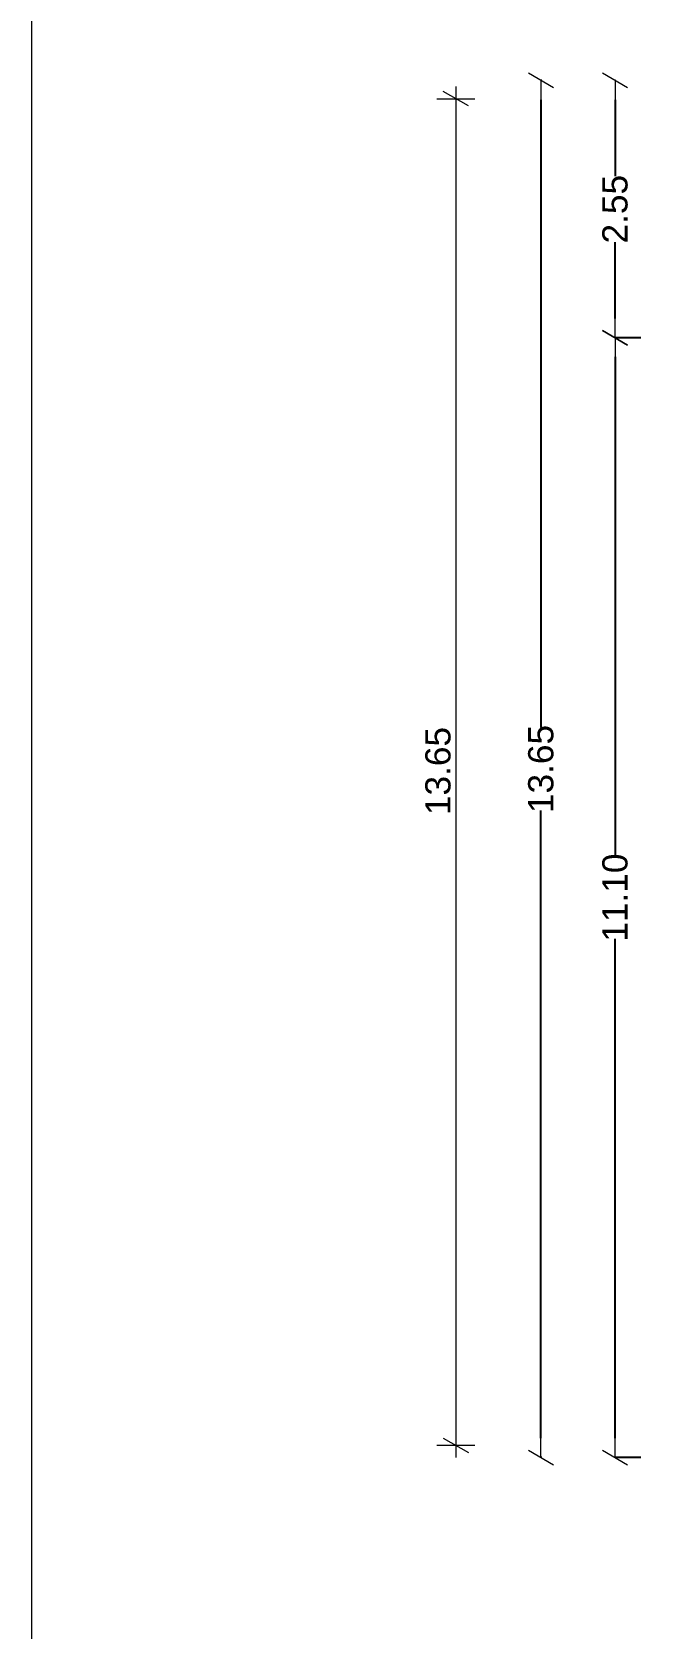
# Model space of a CAD drawing. Header units: feet. Extents: x 2796058 to 2855058, y -67651 to -26651.
# Drawn here: x 2796058 to 2802095, y -57271 to -41447 of the extents above; entities that cross this region are included whole.
import ezdxf

# ---------------------------------------------------------------- set-up
doc = ezdxf.new("R2010")
doc.units = ezdxf.units.FT
doc.header["$MEASUREMENT"] = 0
doc.layers.add('Dimensioning - General', color=7, linetype='Continuous')
doc.layers.add('Shell - Roof_Pen_No__21', color=7, linetype='Continuous', lineweight=0)
doc.styles.add('GENERATED_STYLE_1', font='arial.ttf')
doc.dimstyles.new('GENERATED_STYLE__2', dxfattribs={"dimtxt": 250, "dimasz": 190, "dimexe": 0.18, "dimexo": 3, "dimgap": 0.09, "dimtad": 1, "dimtih": 1, "dimtoh": 1, "dimlfac": 0.001, "dimzin": 0, "dimdsep": 46, "dimtxsty": 'GENERATED_STYLE_1', "dimblk": 'ARROWHEAD_2', "dimblk1": 'ARROWHEAD_2', "dimblk2": 'ARROWHEAD_2', "dimcen": 0.09, "dimclrd": 7, "dimclre": 7, "dimclrt": 7, "dimadec": 0, "dimazin": 0, "dimtfac": 1, "dimtdec": 4, "dimtmove": 0, "dimatfit": 3, "dimfxl": 1, "dimtolj": 1, "dimtzin": 0, "dimarcsym": 0})

# ---------------------------------------------------------------- blocks, each defined once
blk = doc.blocks.new('ARROWHEAD_2')
at = {"color": 0, "linetype": 'Continuous', "lineweight": 0}
for p, q in [((0, 0), (-1, 0)), ((-0.378, -0.655), (0.378, 0.655))]:
    blk.add_line(p, q, dxfattribs=at)
blk = doc.blocks.new('*D129')
at = {"layer": 'Defpoints', "color": 0, "linetype": 'Continuous', "transparency": 16777216}
for p in [(2802095, -44479), (2801837, -55579), (2802095, -55579)]:
    blk.add_point(p, dxfattribs=at)
at = {"layer": 'Dimensioning - General', "color": 7, "linetype": 'Continuous', "lineweight": -2, "transparency": 16777216}
for p, q in [((2802092, -44479), (2801837, -44479)), ((2801837, -44669), (2801837, -49619)), ((2801837, -55389), (2801837, -50438)), ((2802092, -55579), (2801837, -55579))]:
    blk.add_line(p, q, dxfattribs=at)
at = {"layer": 'Dimensioning - General', "color": 7, "linetype": 'Continuous', "lineweight": -2, "transparency": 16777216, "xscale": 190, "yscale": 190, "zscale": 190}
for p, rotation in [((2801837, -44479), 90), ((2801837, -55579), 270)]:
    blk.add_blockref('ARROWHEAD_2', p, dxfattribs=dict(at, rotation=rotation))
at = {"layer": 'Dimensioning - General', "color": 7, "linetype": 'Continuous', "lineweight": 0, "transparency": 16777216, "insert": (2801837, -50029), "char_height": 250, "attachment_point": 5, "rotation": 90, "style": 'GENERATED_STYLE_1'}
blk.add_mtext('\\A1;11.10', dxfattribs=at)
blk = doc.blocks.new('*D130')
at = {"layer": 'Defpoints', "color": 0, "linetype": 'Continuous', "transparency": 16777216}
for p in [(2801837, -41929), (2801837, -41929), (2801837, -44479)]:
    blk.add_point(p, dxfattribs=at)
at = {"layer": 'Dimensioning - General', "color": 7, "linetype": 'Continuous', "lineweight": -2, "transparency": 16777216}
for p, q in [((2801840, -41929), (2801837, -41929)), ((2801837, -42119), (2801837, -42876)), ((2801837, -44289), (2801837, -43531)), ((2801834, -44479), (2801837, -44479))]:
    blk.add_line(p, q, dxfattribs=at)
at = {"layer": 'Dimensioning - General', "color": 7, "linetype": 'Continuous', "lineweight": -2, "transparency": 16777216, "xscale": 190, "yscale": 190, "zscale": 190}
for p, rotation in [((2801837, -41929), 90), ((2801837, -44479), 270)]:
    blk.add_blockref('ARROWHEAD_2', p, dxfattribs=dict(at, rotation=rotation))
at = {"layer": 'Dimensioning - General', "color": 7, "linetype": 'Continuous', "lineweight": 0, "transparency": 16777216, "insert": (2801837, -43204), "char_height": 250, "attachment_point": 5, "rotation": 90, "style": 'GENERATED_STYLE_1'}
blk.add_mtext('\\A1;2.55', dxfattribs=at)
blk = doc.blocks.new('*D131')
at = {"layer": 'Defpoints', "color": 0, "linetype": 'Continuous', "transparency": 16777216}
for p in [(2801102, -41929), (2801113, -41929), (2801113, -55579)]:
    blk.add_point(p, dxfattribs=at)
at = {"layer": 'Dimensioning - General', "color": 7, "linetype": 'Continuous', "lineweight": -2, "transparency": 16777216}
for p, q in [((2801110, -41929), (2801102, -41929)), ((2801102, -42119), (2801102, -48342)), ((2801102, -55389), (2801102, -49165)), ((2801110, -55579), (2801102, -55579))]:
    blk.add_line(p, q, dxfattribs=at)
at = {"layer": 'Dimensioning - General', "color": 7, "linetype": 'Continuous', "lineweight": -2, "transparency": 16777216, "xscale": 190, "yscale": 190, "zscale": 190}
for p, rotation in [((2801102, -41929), 90), ((2801102, -55579), 270)]:
    blk.add_blockref('ARROWHEAD_2', p, dxfattribs=dict(at, rotation=rotation))
at = {"layer": 'Dimensioning - General', "color": 7, "linetype": 'Continuous', "lineweight": 0, "transparency": 16777216, "insert": (2801102, -48754), "char_height": 250, "attachment_point": 5, "rotation": 90, "style": 'GENERATED_STYLE_1'}
blk.add_mtext('\\A1;13.65', dxfattribs=at)

msp = doc.modelspace()

# ---------------------------------------------------------------- linework, layer by layer
at = {"layer": 'Dimensioning - General', "color": 7, "linetype": 'Continuous', "lineweight": 0}
for p, q in [((2800384.395, -42180.718), (2800134.395, -42036.381)), ((2800259.395, -41986.299), (2800259.395, -42108.549)), ((2800071.895, -42108.549), (2800446.895, -42108.549)), ((2800259.395, -42108.549), (2800259.395, -55458.549)), ((2800071.895, -55458.549), (2800446.895, -55458.549)), ((2800134.395, -55386.381), (2800384.395, -55530.718)), ((2800259.395, -55458.549), (2800259.395, -55580.799))]:
    msp.add_line(p, q, dxfattribs=at)
at = {"layer": 'Shell - Roof_Pen_No__21', "color": 7, "linetype": 'Continuous', "lineweight": 0}
msp.add_line((2796057.579, -67651.285), (2796057.579, -26651.285), dxfattribs=at)

# ---------------------------------------------------------------- texts
at = {"layer": 'Dimensioning - General', "color": 7, "lineweight": 0, "insert": (2800209.395, -49210.978), "char_height": 250, "attachment_point": 7, "rotation": 90, "style": 'GENERATED_STYLE_1'}
msp.add_mtext('\\A1;\\pxql;13.65', dxfattribs=at)

# ---------------------------------------------------------------- dimensions: what is measured, and where the dimension line sits
at = {"layer": 'Dimensioning - General', "color": 7, "linetype": 'Continuous', "lineweight": 0}
for p1, p2, distance, picture, middle in [((2801113.297, -55578.549), (2801113.297, -41928.549), 11.224, '*D131', (2801102.072, -48753.549)), ((2801837.23, -44478.549), (2801837.23, -41928.549), 0, '*D130', (2801837.23, -43203.549)), ((2802094.552, -44478.549), (2802094.552, -55578.549), -257.323, '*D129', (2801837.23, -50028.549))]:
    dim = msp.add_aligned_dim(p1=p1, p2=p2, distance=distance, dimstyle='GENERATED_STYLE__2', dxfattribs=at)
    dim.commit()
    dim.dimension.update_dxf_attribs({"geometry": picture, "text_midpoint": middle, "text_rotation": 90})

doc.saveas('drawing.dxf')
